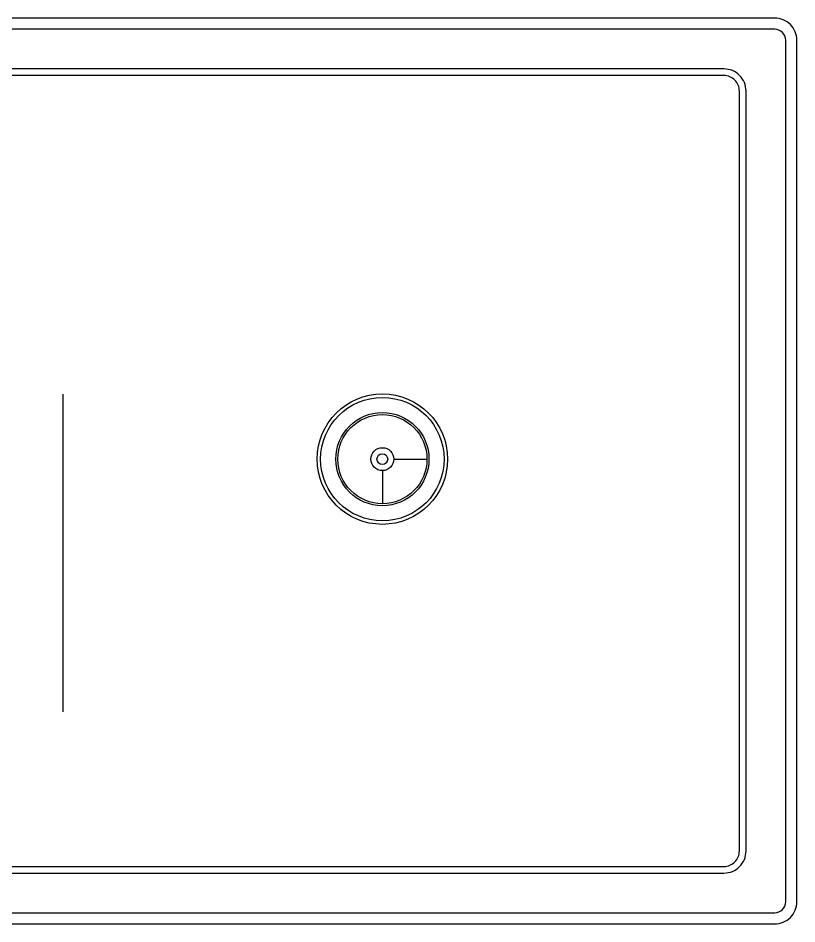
# Model space of a CAD drawing. Header units: inches. Extents: x -632098 to 183481, y -347495 to 63412.
# Drawn here: x 82894 to 183481, y -53655 to 63412 of the extents above; entities that cross this region are included whole.
import ezdxf

# ---------------------------------------------------------------- set-up
doc = ezdxf.new("R2010")
doc.units = ezdxf.units.IN
doc.header["$MEASUREMENT"] = 0

msp = doc.modelspace()

# ---------------------------------------------------------------- linework, layer by layer
at = {"color": 4}
for p, q in [((88685.25514, 14816.91902), (88685.25514, -26244.00876)), ((131420.45991, 6413.04504), (135703.01084, 6413.04504)), ((129941.91062, 4934.49575), (129941.91062, 651.94481))]:
    msp.add_line(p, q, dxfattribs=at)
for points in [[(-13534.00769, -53654.7608), (180625.48595, -53654.7608, 0.4142135624), (183480.77262, -50799.47413), (183480.77262, 60556.70605, 0.4142135624), (180625.48595, 63411.99272), (-13534.00769, 63411.99272, 0.4142135624), (-16389.29436, 60556.70605), (-16389.29436, -50799.47413, 0.4142135624)], [(-13534.00769, -52227.11746), (180625.48595, -52227.11746, 0.4142135624), (182053.12929, -50799.47413), (182053.12929, 60556.70605, 0.4142135624), (180625.48595, 61984.34938), (-13534.00769, 61984.34938, 0.4142135624), (-14961.65103, 60556.70605), (-14961.65103, -50799.47413, 0.4142135624)], [(-6966.84835, -47087.60146), (174058.32661, -47087.60146, 0.4142135624), (176913.61328, -44232.31478), (176913.61328, 53989.54671, 0.4142135624), (174058.32661, 56844.83338), (-6966.84835, 56844.83338, 0.4142135624), (-9822.13502, 53989.54671), (-9822.13502, -44232.31478, 0.4142135624)], [(-6966.84835, -46231.01545), (174058.32661, -46231.01545, 0.4142135624), (176057.02728, -44232.31478), (176057.02728, 53989.54671, 0.4142135624), (174058.32661, 55988.24738), (-6966.84835, 55988.24738, 0.4142135624), (-8965.54902, 53989.54671), (-8965.54902, -44232.31478, 0.4142135624)]]:
    msp.add_lwpolyline(points, format="xyb", close=True, dxfattribs=at)
for radius in [8427.62008, 7972.7982, 6019.72987, 5761.10022, 1478.54929, 694.73656]:
    msp.add_circle((129941.91062, 6413.04504), radius, dxfattribs=at)

doc.saveas('drawing.dxf')
